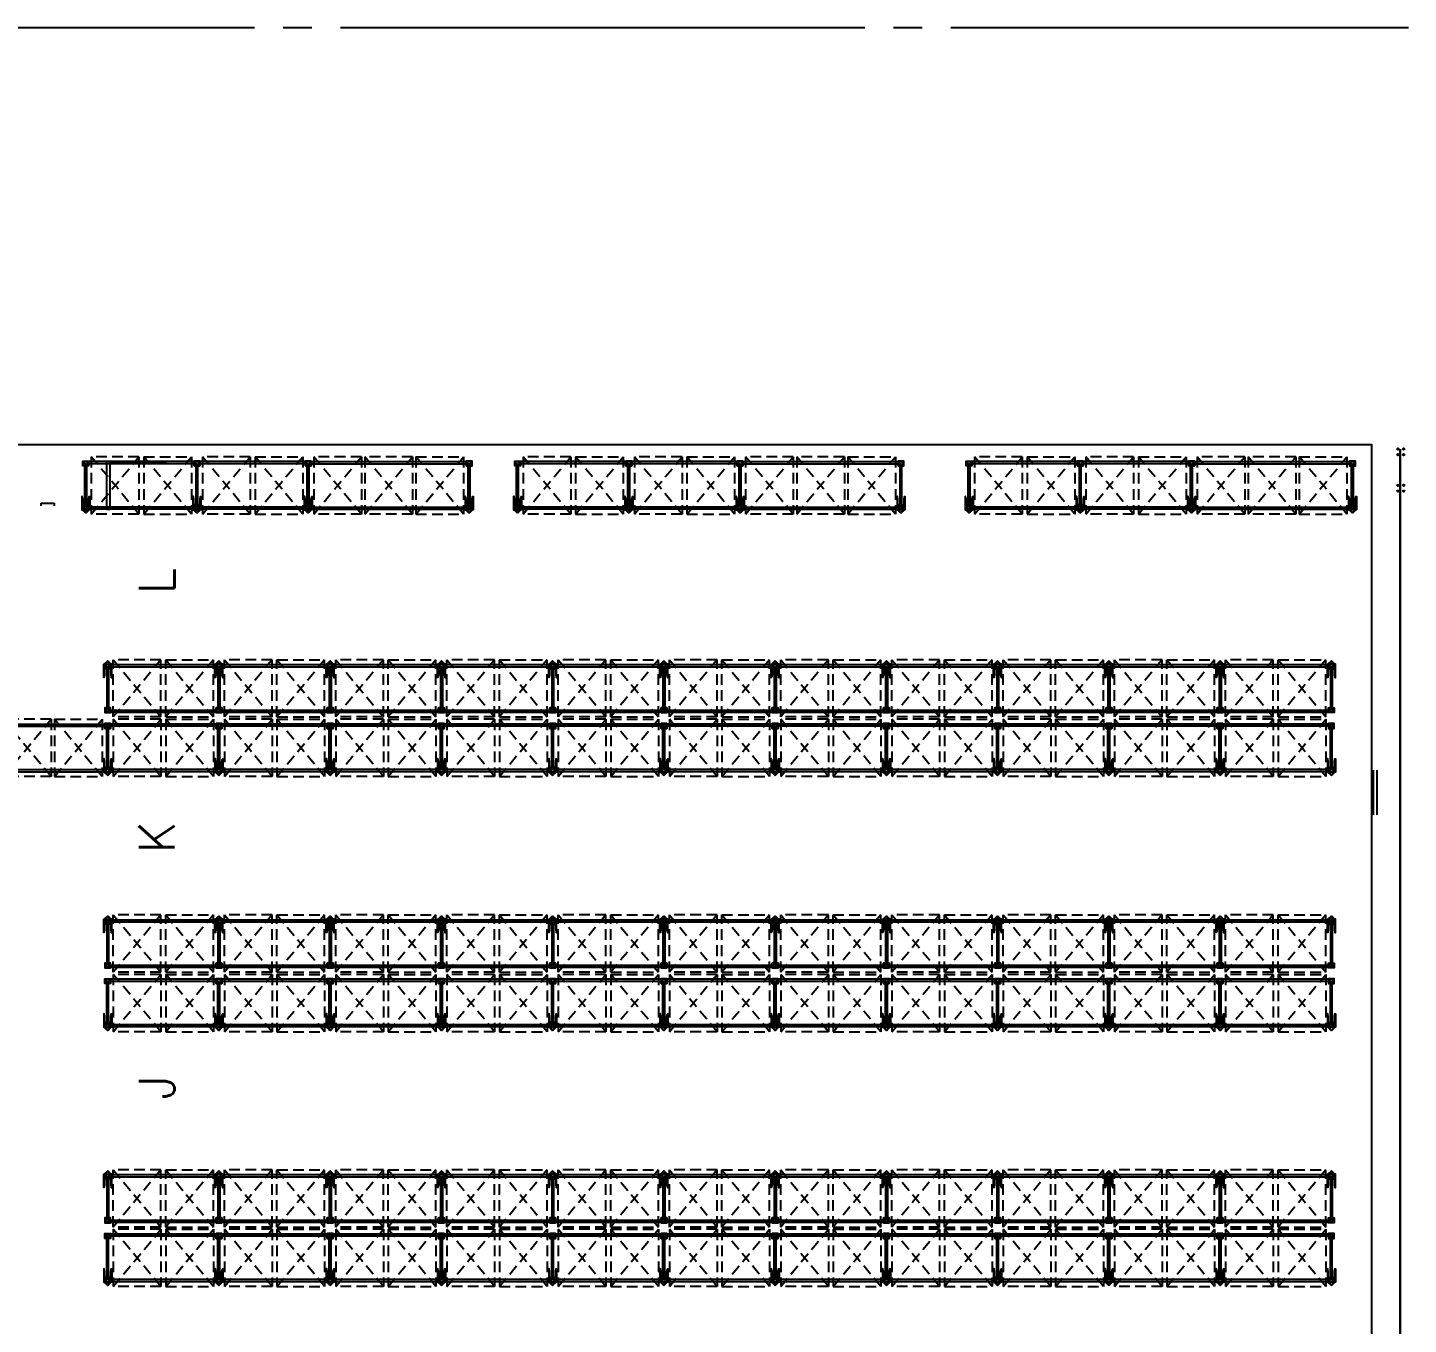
# Model space of a CAD drawing. Header units: millimetres. Extents: x 4 to 170, y 55 to 153.
# Drawn here: x 137.95 to 166.91, y 125.6 to 152.79 of the extents above; entities that cross this region are included whole.
import ezdxf

# ---------------------------------------------------------------- set-up
doc = ezdxf.new("R2010")
doc.units = ezdxf.units.MM
for name, pattern in [('12_13_14_SB-E17-AR-A01_A02_A03-A$0$DASHED2', [0.375, 0.25, -0.125]), ('CONTIN', [0]), ('JIS_08_11', [12.8, 11, -0.6, 0.6, -0.6])]:
    doc.linetypes.add(name, pattern=pattern)
for name, color, linetype in [('carpinterias', 7, 'Continuous'), ('Pasillo', 7, 'CONTIN'), ('Rack Tecnorack 2300 mm Munster', 1, 'Continuous'), ('Rack Tecnorack 3300 mm Munster', 1, 'Continuous'), ('Terreno_real', 7, 'JIS_08_11')]:
    doc.layers.add(name, color=color, linetype=linetype)
doc.styles.get("Standard").update_dxf_attribs({"font": 'txt.shx'})

# ---------------------------------------------------------------- blocks, each defined once
blk = doc.blocks.new('Rack 2300mm')
at = {"color": 253, "linetype": '12_13_14_SB-E17-AR-A01_A02_A03-A$0$DASHED2', "ltscale": 0.9}
for p, q in [((3091.030463, 1795.733714), (3090.030463, 1795.733714)), ((3090.030463, 1794.533714), (3091.030463, 1795.733714)), ((3091.030463, 1794.533714), (3090.030463, 1795.733714)), ((3090.030463, 1795.733714), (3090.030463, 1794.533714)), ((3091.030463, 1795.733714), (3091.030463, 1794.533714)), ((3091.131355, 1795.733714), (3091.131355, 1794.533714)), ((3091.131355, 1795.733714), (3092.131355, 1795.733714)), ((3092.131355, 1794.533714), (3091.131355, 1795.733714)), ((3091.131355, 1794.533714), (3092.131355, 1795.733714)), ((3092.131355, 1795.733714), (3092.131355, 1794.533714)), ((3091.030463, 1794.533714), (3090.030463, 1794.533714)), ((3091.131355, 1794.533714), (3092.131355, 1794.533714))]:
    blk.add_line(p, q, dxfattribs=at)
at = {"color": 252}
for p, q in [((3089.894409, 1794.685928), (3089.894409, 1795.581501)), ((3089.914409, 1794.685928), (3089.914409, 1795.581501)), ((3089.934409, 1795.567108), (3089.914409, 1795.567108)), ((3089.934409, 1794.685928), (3089.934409, 1795.581501)), ((3092.199909, 1795.632714), (3089.961909, 1795.632714)), ((3092.194909, 1795.587714), (3089.966909, 1795.587714)), ((3092.227409, 1794.685928), (3092.227409, 1795.581501)), ((3092.247409, 1794.685928), (3092.247409, 1795.581501)), ((3092.247409, 1795.567108), (3092.267409, 1795.567108)), ((3092.267409, 1794.685928), (3092.267409, 1795.581501)), ((3089.914409, 1794.700321), (3089.894409, 1794.700321)), ((3092.199909, 1794.634714), (3089.961909, 1794.634714)), ((3092.194909, 1794.679714), (3089.966909, 1794.679714)), ((3092.227409, 1794.700321), (3092.247409, 1794.700321))]:
    blk.add_line(p, q, dxfattribs=at)
for points in [[(3089.894409, 1795.542714), (3089.854409, 1795.542714), (3089.854409, 1795.642714), (3089.974409, 1795.642714), (3089.974409, 1795.542714), (3089.934409, 1795.542714)], [(3089.914409, 1795.581501), (3089.894409, 1795.581501)], [(3089.914409, 1795.581501), (3089.934409, 1795.581501)], [(3092.267409, 1795.542714), (3092.307409, 1795.542714), (3092.307409, 1795.642714), (3092.187409, 1795.642714), (3092.187409, 1795.542714), (3092.227409, 1795.542714)], [(3092.247409, 1795.581501), (3092.227409, 1795.581501)], [(3092.247409, 1795.581501), (3092.267409, 1795.581501)], [(3089.894409, 1794.724714), (3089.854409, 1794.724714), (3089.854409, 1794.624714), (3089.974409, 1794.624714), (3089.974409, 1794.724714), (3089.934409, 1794.724714)], [(3089.914409, 1794.685928), (3089.894409, 1794.685928)], [(3089.914409, 1794.685928), (3089.934409, 1794.685928)], [(3092.267409, 1794.724714), (3092.307409, 1794.724714), (3092.307409, 1794.624714), (3092.187409, 1794.624714), (3092.187409, 1794.724714), (3092.227409, 1794.724714)], [(3092.247409, 1794.685928), (3092.227409, 1794.685928)], [(3092.247409, 1794.685928), (3092.267409, 1794.685928)]]:
    blk.add_lwpolyline(points, dxfattribs=at)
for points in [[(3089.870749, 1795.572714), (3089.875079, 1795.570214), (3089.875079, 1795.565214), (3089.870749, 1795.562714), (3089.866419, 1795.565214), (3089.866419, 1795.570214)], [(3089.958069, 1795.562714), (3089.9624, 1795.565214), (3089.9624, 1795.570214), (3089.958069, 1795.572714), (3089.953739, 1795.570214), (3089.953739, 1795.565214)], [(3092.203749, 1795.562714), (3092.199419, 1795.565214), (3092.199419, 1795.570214), (3092.203749, 1795.572714), (3092.208079, 1795.570214), (3092.208079, 1795.565214)], [(3092.291069, 1795.572714), (3092.286739, 1795.570214), (3092.286739, 1795.565214), (3092.291069, 1795.562714), (3092.2954, 1795.565214), (3092.2954, 1795.570214)], [(3089.870749, 1794.694714), (3089.875079, 1794.697214), (3089.875079, 1794.702214), (3089.870749, 1794.704714), (3089.866419, 1794.702214), (3089.866419, 1794.697214)], [(3089.958069, 1794.704714), (3089.9624, 1794.702214), (3089.9624, 1794.697214), (3089.958069, 1794.694714), (3089.953739, 1794.697214), (3089.953739, 1794.702214)], [(3092.203749, 1794.704714), (3092.199419, 1794.702214), (3092.199419, 1794.697214), (3092.203749, 1794.694714), (3092.208079, 1794.697214), (3092.208079, 1794.702214)], [(3092.291069, 1794.694714), (3092.286739, 1794.697214), (3092.286739, 1794.702214), (3092.291069, 1794.704714), (3092.2954, 1794.702214), (3092.2954, 1794.697214)]]:
    blk.add_lwpolyline(points, close=True, dxfattribs=at)
at = {"color": 252, "lineweight": 30}
for points in [[(3089.935696, 1795.551501), (3089.935696, 1795.57943, -0.198912), (3089.93716, 1795.582966), (3089.955445, 1795.60125, 0.198912), (3089.956909, 1795.604785), (3089.956909, 1795.627714, 0.414214), (3089.951909, 1795.632714), (3089.876909, 1795.632714, 0.414214), (3089.871909, 1795.627714), (3089.871909, 1795.604785, 0.198912), (3089.873374, 1795.60125), (3089.891658, 1795.582966, -0.198912), (3089.893122, 1795.57943), (3089.893122, 1795.551501)], [(3092.226122, 1795.551501), (3092.226122, 1795.57943, 0.198912), (3092.224658, 1795.582966), (3092.206374, 1795.60125, -0.198912), (3092.204909, 1795.604785), (3092.204909, 1795.627714, -0.414214), (3092.209909, 1795.632714), (3092.284909, 1795.632714, -0.414214), (3092.289909, 1795.627714), (3092.289909, 1795.604785, -0.198912), (3092.288445, 1795.60125), (3092.27016, 1795.582966, 0.198912), (3092.268696, 1795.57943), (3092.268696, 1795.551501)], [(3089.935696, 1794.715928), (3089.935696, 1794.687999, 0.198912), (3089.93716, 1794.684463), (3089.955445, 1794.666179, -0.198912), (3089.956909, 1794.662643), (3089.956909, 1794.639714, -0.414214), (3089.951909, 1794.634714), (3089.876909, 1794.634714, -0.414214), (3089.871909, 1794.639714), (3089.871909, 1794.662643, -0.198912), (3089.873374, 1794.666179), (3089.891658, 1794.684463, 0.198912), (3089.893122, 1794.687999), (3089.893122, 1794.715928)], [(3092.226122, 1794.715928), (3092.226122, 1794.687999, -0.198912), (3092.224658, 1794.684463), (3092.206374, 1794.666179, 0.198912), (3092.204909, 1794.662643), (3092.204909, 1794.639714, 0.414214), (3092.209909, 1794.634714), (3092.284909, 1794.634714, 0.414214), (3092.289909, 1794.639714), (3092.289909, 1794.662643, 0.198912), (3092.288445, 1794.666179), (3092.27016, 1794.684463, -0.198912), (3092.268696, 1794.687999), (3092.268696, 1794.715928)]]:
    blk.add_lwpolyline(points, format="xyb", dxfattribs=at)
at = {"color": 252}
for points in [[(3089.951909, 1795.632714), (3089.961909, 1795.632714, -0.414214), (3089.966909, 1795.627714), (3089.966909, 1795.582714)], [(3092.209909, 1795.632714), (3092.199909, 1795.632714, 0.414214), (3092.194909, 1795.627714), (3092.194909, 1795.582714)], [(3089.951909, 1794.634714), (3089.961909, 1794.634714, 0.414214), (3089.966909, 1794.639714), (3089.966909, 1794.684714)], [(3092.209909, 1794.634714), (3092.199909, 1794.634714, -0.414214), (3092.194909, 1794.639714), (3092.194909, 1794.684714)]]:
    blk.add_lwpolyline(points, format="xyb", dxfattribs=at)
at = {"color": 252, "ltscale": 5}
blk.add_lwpolyline([(3092.252823, 1794.684714), (3092.241995, 1794.684714)], dxfattribs=at)
at = {"color": 252}
for centre in [(3089.870749, 1795.567714), (3089.958069, 1795.567714), (3092.203749, 1795.567714), (3092.291069, 1795.567714), (3089.870749, 1794.699714), (3089.958069, 1794.699714), (3092.203749, 1794.699714), (3092.291069, 1794.699714)]:
    blk.add_circle(centre, 0.00634, dxfattribs=at)
at = {"layer": 'Defpoints', "color": 252}
for points in [[(3089.85077, 1794.659714), (3089.85077, 1794.843873), (3089.84077, 1794.904714), (3089.83077, 1794.904714), (3089.83077, 1794.624714), (3089.85077, 1794.624714)], [(3089.978049, 1794.659714), (3089.978049, 1794.843873), (3089.988049, 1794.904714), (3089.998049, 1794.904714), (3089.998049, 1794.624714), (3089.978049, 1794.624714)], [(3092.18377, 1794.659714), (3092.18377, 1794.843873), (3092.17377, 1794.904714), (3092.16377, 1794.904714), (3092.16377, 1794.624714), (3092.18377, 1794.624714)], [(3092.311049, 1794.659714), (3092.311049, 1794.843873), (3092.321049, 1794.904714), (3092.331049, 1794.904714), (3092.331049, 1794.624714), (3092.311049, 1794.624714)]]:
    blk.add_lwpolyline(points, dxfattribs=at)
at = {"layer": 'Defpoints', "color": 252, "lineweight": 30, "ltscale": 5}
for points in [[(3089.85077, 1794.659714), (3089.85077, 1794.624714), (3089.914409, 1794.561075), (3089.978049, 1794.624714), (3089.978049, 1794.659714)], [(3092.18377, 1794.659714), (3092.18377, 1794.624714), (3092.247409, 1794.561075), (3092.311049, 1794.624714), (3092.311049, 1794.659714)]]:
    blk.add_lwpolyline(points, dxfattribs=at)
blk = doc.blocks.new('Rack 3300mm')
at = {"color": 252}
for p, q in [((1441.164186, 1270.370576), (1441.164186, 1271.26615)), ((1441.184186, 1270.370576), (1441.184186, 1271.26615)), ((1441.204186, 1270.370576), (1441.204186, 1271.26615)), ((1441.231686, 1271.317363), (1444.511686, 1271.317363)), ((1441.236686, 1271.272363), (1444.506686, 1271.272363)), ((1444.539186, 1270.370576), (1444.539186, 1271.26615)), ((1444.559186, 1270.370576), (1444.559186, 1271.26615)), ((1444.579186, 1270.370576), (1444.579186, 1271.26615)), ((1441.184186, 1271.251756), (1441.164186, 1271.251756)), ((1444.539186, 1271.251756), (1444.559186, 1271.251756)), ((1441.204186, 1270.38497), (1441.184186, 1270.38497)), ((1441.231686, 1270.319363), (1444.511686, 1270.319363)), ((1441.236686, 1270.364363), (1444.506686, 1270.364363)), ((1444.559186, 1270.38497), (1444.579186, 1270.38497))]:
    blk.add_line(p, q, dxfattribs=at)
at = {"color": 253, "linetype": '12_13_14_SB-E17-AR-A01_A02_A03-A$0$DASHED2', "ltscale": 0.9}
for p, q in [((1442.30024, 1271.418363), (1441.30024, 1271.418363)), ((1441.30024, 1270.218363), (1442.30024, 1271.418363)), ((1442.30024, 1270.218363), (1441.30024, 1271.418363)), ((1441.30024, 1271.418363), (1441.30024, 1270.218363)), ((1442.30024, 1271.418363), (1442.30024, 1270.218363)), ((1443.371686, 1271.418363), (1442.371686, 1271.418363)), ((1442.371686, 1271.418363), (1442.371686, 1270.218363)), ((1442.371686, 1270.218363), (1443.371686, 1271.418363)), ((1443.371686, 1270.218363), (1442.371686, 1271.418363)), ((1443.371686, 1271.418363), (1443.371686, 1270.218363)), ((1443.443132, 1271.418363), (1443.443132, 1270.218363)), ((1443.443132, 1271.418363), (1444.443132, 1271.418363)), ((1444.443132, 1270.218363), (1443.443132, 1271.418363)), ((1443.443132, 1270.218363), (1444.443132, 1271.418363)), ((1444.443132, 1271.418363), (1444.443132, 1270.218363)), ((1442.30024, 1270.218363), (1441.30024, 1270.218363)), ((1443.371686, 1270.218363), (1442.371686, 1270.218363)), ((1443.443132, 1270.218363), (1444.443132, 1270.218363))]:
    blk.add_line(p, q, dxfattribs=at)
at = {"color": 252}
for points in [[(1441.164186, 1271.227363), (1441.124186, 1271.227363), (1441.124186, 1271.327363), (1441.244186, 1271.327363), (1441.244186, 1271.227363), (1441.204186, 1271.227363)], [(1441.184186, 1271.26615), (1441.164186, 1271.26615)], [(1441.184186, 1271.26615), (1441.204186, 1271.26615)], [(1444.579186, 1271.227363), (1444.619186, 1271.227363), (1444.619186, 1271.327363), (1444.499186, 1271.327363), (1444.499186, 1271.227363), (1444.539186, 1271.227363)], [(1444.559186, 1271.26615), (1444.539186, 1271.26615)], [(1444.559186, 1271.26615), (1444.579186, 1271.26615)], [(1441.164186, 1270.409363), (1441.124186, 1270.409363), (1441.124186, 1270.309363), (1441.244186, 1270.309363), (1441.244186, 1270.409363), (1441.204186, 1270.409363)], [(1444.579186, 1270.409363), (1444.619186, 1270.409363), (1444.619186, 1270.309363), (1444.499186, 1270.309363), (1444.499186, 1270.409363), (1444.539186, 1270.409363)], [(1441.184186, 1270.370576), (1441.164186, 1270.370576)], [(1441.184186, 1270.370576), (1441.204186, 1270.370576)], [(1444.559186, 1270.370576), (1444.539186, 1270.370576)], [(1444.559186, 1270.370576), (1444.579186, 1270.370576)]]:
    blk.add_lwpolyline(points, dxfattribs=at)
at = {"color": 252, "lineweight": 30}
for points in [[(1441.205472, 1271.23615), (1441.205472, 1271.264079, -0.198912), (1441.206937, 1271.267614), (1441.225221, 1271.285899, 0.198912), (1441.226686, 1271.289434), (1441.226686, 1271.312363, 0.414214), (1441.221686, 1271.317363), (1441.146686, 1271.317363, 0.414214), (1441.141686, 1271.312363), (1441.141686, 1271.289434, 0.198912), (1441.14315, 1271.285899), (1441.161434, 1271.267614, -0.198912), (1441.162899, 1271.264079), (1441.162899, 1271.23615)], [(1444.537899, 1271.23615), (1444.537899, 1271.264079, 0.198912), (1444.536434, 1271.267614), (1444.51815, 1271.285899, -0.198912), (1444.516686, 1271.289434), (1444.516686, 1271.312363, -0.414214), (1444.521686, 1271.317363), (1444.596686, 1271.317363, -0.414214), (1444.601686, 1271.312363), (1444.601686, 1271.289434, -0.198912), (1444.600221, 1271.285899), (1444.581937, 1271.267614, 0.198912), (1444.580472, 1271.264079), (1444.580472, 1271.23615)], [(1441.205472, 1270.400576), (1441.205472, 1270.372647, 0.198912), (1441.206937, 1270.369112), (1441.225221, 1270.350827, -0.198912), (1441.226686, 1270.347292), (1441.226686, 1270.324363, -0.414214), (1441.221686, 1270.319363), (1441.146686, 1270.319363, -0.414214), (1441.141686, 1270.324363), (1441.141686, 1270.347292, -0.198912), (1441.14315, 1270.350827), (1441.161434, 1270.369112, 0.198912), (1441.162899, 1270.372647), (1441.162899, 1270.400576)], [(1444.537899, 1270.400576), (1444.537899, 1270.372647, -0.198912), (1444.536434, 1270.369112), (1444.51815, 1270.350827, 0.198912), (1444.516686, 1270.347292), (1444.516686, 1270.324363, 0.414214), (1444.521686, 1270.319363), (1444.596686, 1270.319363, 0.414214), (1444.601686, 1270.324363), (1444.601686, 1270.347292, 0.198912), (1444.600221, 1270.350827), (1444.581937, 1270.369112, -0.198912), (1444.580472, 1270.372647), (1444.580472, 1270.400576)]]:
    blk.add_lwpolyline(points, format="xyb", dxfattribs=at)
at = {"color": 252}
for points in [[(1441.221686, 1271.317363), (1441.231686, 1271.317363, -0.414214), (1441.236686, 1271.312363), (1441.236686, 1271.267363)], [(1444.521686, 1271.317363), (1444.511686, 1271.317363, 0.414214), (1444.506686, 1271.312363), (1444.506686, 1271.267363)], [(1441.221686, 1270.319363), (1441.231686, 1270.319363, 0.414214), (1441.236686, 1270.324363), (1441.236686, 1270.369363)], [(1444.521686, 1270.319363), (1444.511686, 1270.319363, -0.414214), (1444.506686, 1270.324363), (1444.506686, 1270.369363)]]:
    blk.add_lwpolyline(points, format="xyb", dxfattribs=at)
for points in [[(1441.140525, 1271.257363), (1441.144856, 1271.254863), (1441.144856, 1271.249863), (1441.140525, 1271.247363), (1441.136195, 1271.249863), (1441.136195, 1271.254863)], [(1441.227846, 1271.247363), (1441.232176, 1271.249863), (1441.232176, 1271.254863), (1441.227846, 1271.257363), (1441.223516, 1271.254863), (1441.223516, 1271.249863)], [(1444.515525, 1271.247363), (1444.511195, 1271.249863), (1444.511195, 1271.254863), (1444.515525, 1271.257363), (1444.519856, 1271.254863), (1444.519856, 1271.249863)], [(1444.602846, 1271.257363), (1444.598516, 1271.254863), (1444.598516, 1271.249863), (1444.602846, 1271.247363), (1444.607176, 1271.249863), (1444.607176, 1271.254863)], [(1441.140525, 1270.379363), (1441.144856, 1270.381863), (1441.144856, 1270.386863), (1441.140525, 1270.389363), (1441.136195, 1270.386863), (1441.136195, 1270.381863)], [(1441.227846, 1270.389363), (1441.232176, 1270.386863), (1441.232176, 1270.381863), (1441.227846, 1270.379363), (1441.223516, 1270.381863), (1441.223516, 1270.386863)], [(1444.515525, 1270.389363), (1444.511195, 1270.386863), (1444.511195, 1270.381863), (1444.515525, 1270.379363), (1444.519856, 1270.381863), (1444.519856, 1270.386863)], [(1444.602846, 1270.379363), (1444.598516, 1270.381863), (1444.598516, 1270.386863), (1444.602846, 1270.389363), (1444.607176, 1270.386863), (1444.607176, 1270.381863)]]:
    blk.add_lwpolyline(points, close=True, dxfattribs=at)
for centre in [(1441.140525, 1271.252363), (1441.227846, 1271.252363), (1444.515525, 1271.252363), (1444.602846, 1271.252363), (1441.140525, 1270.384363), (1441.227846, 1270.384363), (1444.515525, 1270.384363), (1444.602846, 1270.384363)]:
    blk.add_circle(centre, 0.00634, dxfattribs=at)
at = {"layer": 'Defpoints', "color": 252}
for points in [[(1441.120546, 1270.344363), (1441.120546, 1270.528521), (1441.110546, 1270.589363), (1441.100546, 1270.589363), (1441.100546, 1270.309363), (1441.120546, 1270.309363)], [(1441.247825, 1270.344363), (1441.247825, 1270.528521), (1441.257825, 1270.589363), (1441.267825, 1270.589363), (1441.267825, 1270.309363), (1441.247825, 1270.309363)], [(1444.495546, 1270.344363), (1444.495546, 1270.528521), (1444.485546, 1270.589363), (1444.475546, 1270.589363), (1444.475546, 1270.309363), (1444.495546, 1270.309363)], [(1444.622825, 1270.344363), (1444.622825, 1270.528521), (1444.632825, 1270.589363), (1444.642825, 1270.589363), (1444.642825, 1270.309363), (1444.622825, 1270.309363)]]:
    blk.add_lwpolyline(points, dxfattribs=at)
at = {"layer": 'Defpoints', "color": 252, "lineweight": 30, "ltscale": 5}
for points in [[(1441.247825, 1270.344363), (1441.247825, 1270.309363), (1441.184186, 1270.245723), (1441.120546, 1270.309363), (1441.120546, 1270.344363)], [(1444.622825, 1270.344363), (1444.622825, 1270.309363), (1444.559186, 1270.245723), (1444.495546, 1270.309363), (1444.495546, 1270.344363)]]:
    blk.add_lwpolyline(points, dxfattribs=at)

msp = doc.modelspace()

# ---------------------------------------------------------------- linework, layer by layer
at = {"ltscale": 5}
for p, q in [((166.737085, 72.361119), (166.737085, 143.947119)), ((166.743085, 72.361119), (166.743085, 143.947119))]:
    msp.add_line(p, q, dxfattribs=at)
at = {"color": 1, "ltscale": 0.001}
msp.add_line((139.67987, 143.687119), (140.858047, 143.687119), dxfattribs=at)
at = {"color": 252}
for p, q in [((138.230615, 142.759384), (138.230687, 142.815575)), ((138.230687, 142.815575), (138.50505, 142.815223)), ((138.505049, 142.81442), (138.504978, 142.759032))]:
    msp.add_line(p, q, dxfattribs=at)
at = {"color": 5, "ltscale": 0.001}
msp.add_lwpolyline([(139.59987, 142.687119), (139.67987, 142.687119), (139.67987, 143.687119), (139.59987, 143.687119)], close=True, dxfattribs=at)
at = {"color": 2}
for centre in [(166.686068, 143.953791), (166.806655, 143.953791), (166.686068, 143.833204), (166.806655, 143.833204), (166.686068, 143.189723), (166.686068, 143.069136), (166.806655, 143.189723), (166.806655, 143.069136)]:
    msp.add_circle(centre, 0.016078, dxfattribs=at)
at = {"layer": 'carpinterias', "linetype": 'Continuous'}
for p, q in [((166.164246, 137.217121), (166.165175, 136.278555)), ((166.244297, 137.217121), (166.245226, 136.278555))]:
    msp.add_line(p, q, dxfattribs=at)
at = {"layer": 'Defpoints', "linetype": 'Continuous'}
msp.add_lwpolyline([(75.328921, 143.917034), (75.328921, 144.045454), (166.133928, 144.045454), (166.133928, 63.042325), (96.594342, 63.042325)], dxfattribs=at)
at = {"layer": 'Terreno_real', "linetype": 'JIS_08_11'}
msp.add_line((3.707887, 152.787119), (166.906209, 152.787091), dxfattribs=at)

# ---------------------------------------------------------------- block references
at = {"layer": 'Rack Tecnorack 2300 mm Munster'}
for p in [(-2950.747226, -1651.945572), (-2948.414226, -1651.945572), (-2941.690317, -1651.945572), (-2939.357317, -1651.945572), (-2932.221567, -1651.945572), (-2929.888567, -1651.945572), (-2950.286754, -1657.448595), (-2947.953754, -1657.448595), (-2945.620754, -1657.448595), (-2943.287754, -1657.448595), (-2940.954754, -1657.448595), (-2938.621754, -1657.448595), (-2936.288754, -1657.448595), (-2933.955754, -1657.448595), (-2931.622754, -1657.448595), (-2929.289754, -1657.448595), (-2926.956754, -1657.448595), (-2950.286754, -1662.798595), (-2947.953754, -1662.798595), (-2945.620754, -1662.798595), (-2943.287754, -1662.798595), (-2940.954754, -1662.798595), (-2938.621754, -1662.798595), (-2936.288754, -1662.798595), (-2933.955754, -1662.798595), (-2931.622754, -1662.798595), (-2929.289754, -1662.798595), (-2926.956754, -1662.798595), (-2950.286754, -1668.142595), (-2947.953754, -1668.142595), (-2945.620754, -1668.142595), (-2943.287754, -1668.142595), (-2940.954754, -1668.142595), (-2938.621754, -1668.142595), (-2936.288754, -1668.142595), (-2933.955754, -1668.142595), (-2931.622754, -1668.142595), (-2929.289754, -1668.142595), (-2926.956754, -1668.142595)]:
    msp.add_blockref('Rack 2300mm', p, dxfattribs=at)
at = {"layer": 'Rack Tecnorack 2300 mm Munster', "rotation": 180}
for p in [(3231.875065, 1934.066834), (3234.208065, 1934.066834), (3236.541065, 1934.066834), (3238.874065, 1934.066834), (3241.207065, 1934.066834), (3243.540065, 1934.066834), (3245.873065, 1934.066834), (3248.206065, 1934.066834), (3250.539065, 1934.066834), (3252.872065, 1934.066834), (3255.205065, 1934.066834), (3231.875065, 1928.716834), (3234.208065, 1928.716834), (3236.541065, 1928.716834), (3238.874065, 1928.716834), (3241.207065, 1928.716834), (3243.540065, 1928.716834), (3245.873065, 1928.716834), (3248.206065, 1928.716834), (3250.539065, 1928.716834), (3252.872065, 1928.716834), (3255.205065, 1928.716834), (3231.875065, 1923.372834), (3234.208065, 1923.372834), (3236.541065, 1923.372834), (3238.874065, 1923.372834), (3241.207065, 1923.372834), (3243.540065, 1923.372834), (3245.873065, 1923.372834), (3248.206065, 1923.372834), (3250.539065, 1923.372834), (3252.872065, 1923.372834), (3255.205065, 1923.372834)]:
    msp.add_blockref('Rack 2300mm', p, dxfattribs=at)
at = {"layer": 'Rack Tecnorack 3300 mm Munster', "linetype": 'Continuous'}
for p in [(-1297.351002, -1127.63022), (-1288.294094, -1127.63022), (-1278.825344, -1127.63022), (-1304.93153, -1133.133244)]:
    msp.add_blockref('Rack 3300mm', p, dxfattribs=at)

# ---------------------------------------------------------------- texts
at = {"layer": 'Pasillo', "color": 0, "linetype": 'ByBlock', "char_height": 0.75, "width": 1.997488, "attachment_point": 1, "rotation": 90}
for s, insert in [('\\pi0.8071;L', (140.278016, 140.101509)), ('\\pi0.76473;K', (140.278016, 134.70983)), ('\\pi0.83072;J', (140.278016, 129.48104))]:
    msp.add_mtext(s, dxfattribs=dict(at, insert=insert))

doc.saveas('drawing.dxf')
